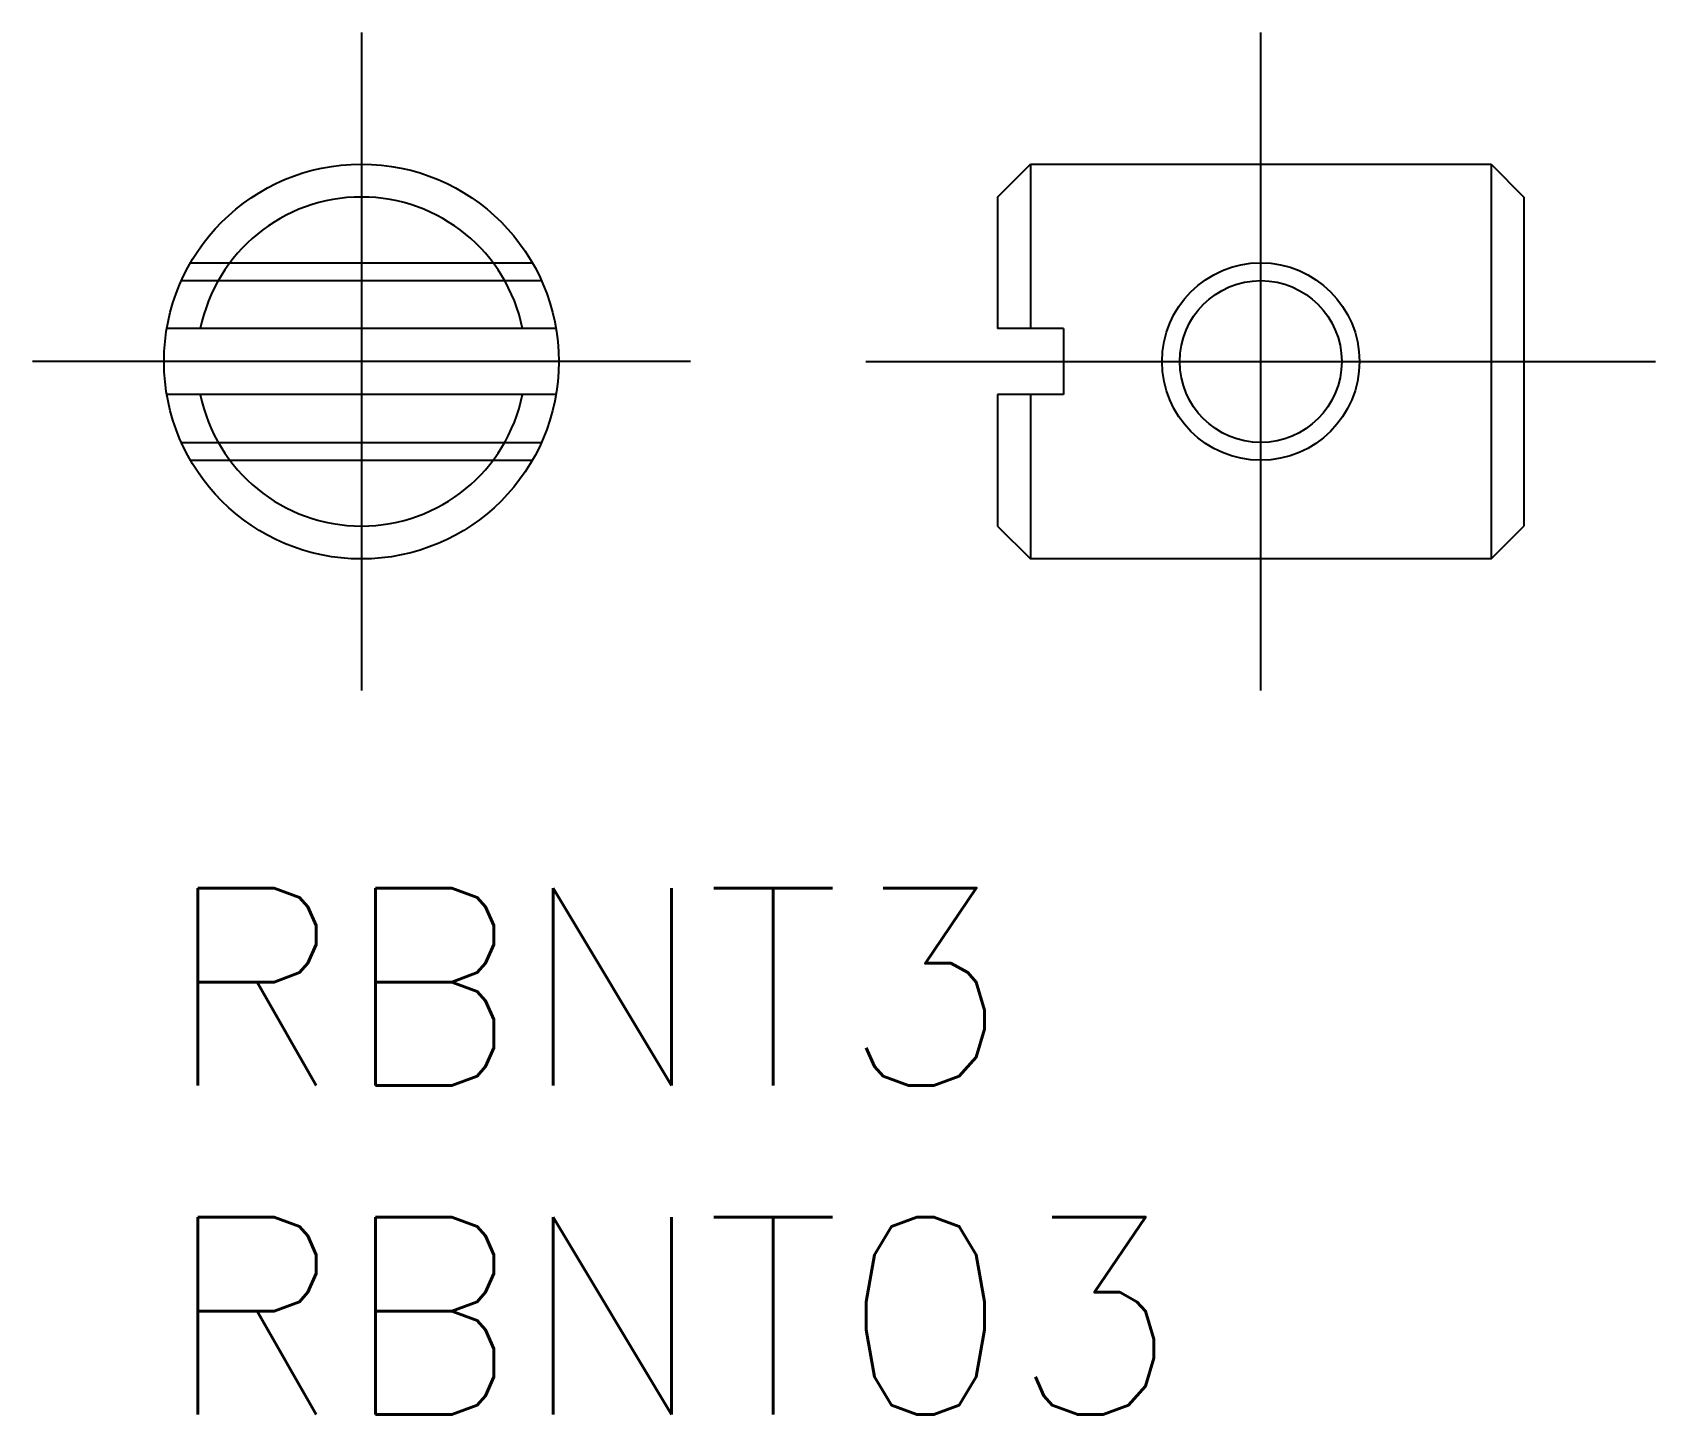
# Model space of a CAD drawing. Extents: x -2 to 22.7, y -8 to 13.
import ezdxf

# ---------------------------------------------------------------- set-up
doc = ezdxf.new("R2010")
doc.units = 0
doc.header["$LTSCALE"] = 0.5
doc.linetypes.add('CENTER', pattern=[50.8, 31.75, -6.35, 6.35, -6.35])
doc.linetypes.add('DASHED', pattern=[19.05, 12.7, -6.35])
for name, color, linetype in [('MSM_CENTER', 1, 'CENTER'), ('MSM_CONTINUOUS', 7, 'CONTINUOUS'), ('MSM_DASHED', 4, 'DASHED'), ('MSM_NARROW', 5, 'CONTINUOUS'), ('MSM_PART_NUMBER', 7, 'CONTINUOUS')]:
    doc.layers.add(name, color=color, linetype=linetype)
doc.styles.get("Standard").update_dxf_attribs({"font": 'txt.shx', "height": 3, "bigfont": 'bigfont.shx'})

msp = doc.modelspace()

# ---------------------------------------------------------------- linework, layer by layer
at = {"layer": 'MSM_CENTER'}
for p, q in [((3, 13), (3, 3)), ((16.668, 3), (16.668, 13)), ((8, 8), (-2, 8)), ((10.668, 8), (22.668, 8))]:
    msp.add_line(p, q, dxfattribs=at)
at = {"layer": 'MSM_CONTINUOUS'}
for p, q in [((12.668, 10.5), (13.168, 11)), ((13.168, 11), (20.168, 11)), ((13.168, 11), (13.168, 8.5)), ((20.168, 11), (20.668, 10.5)), ((20.168, 11), (20.168, 5)), ((12.668, 10.5), (12.668, 8.5)), ((20.668, 10.5), (20.668, 5.5)), ((5.958, 8.5), (0.042, 8.5)), ((13.668, 8.5), (12.668, 8.5)), ((13.668, 8.5), (13.668, 7.5)), ((5.958, 7.5), (0.042, 7.5)), ((13.668, 7.5), (12.668, 7.5)), ((12.668, 7.5), (12.668, 5.5)), ((13.168, 7.5), (13.168, 5)), ((12.668, 5.5), (13.168, 5)), ((20.168, 5), (20.668, 5.5)), ((20.168, 5), (13.168, 5))]:
    msp.add_line(p, q, dxfattribs=at)
for centre, radius in [((3, 8), 3), ((16.668, 8), 1.23)]:
    msp.add_circle(centre, radius, dxfattribs=at)
for start, end in [(11.537, 168.463), (191.537, 348.463)]:
    msp.add_arc((3, 8), 2.5, start, end, dxfattribs=at)
at = {"layer": 'MSM_DASHED'}
for p, q in [((0.402, 9.5), (5.598, 9.5)), ((0.264, 9.23), (5.736, 9.23)), ((0.264, 6.77), (5.736, 6.77)), ((0.402, 6.5), (5.598, 6.5))]:
    msp.add_line(p, q, dxfattribs=at)
at = {"layer": 'MSM_NARROW'}
msp.add_circle((16.668, 8), 1.5, dxfattribs=at)

# ---------------------------------------------------------------- texts
at = {"layer": 'MSM_PART_NUMBER', "linetype": 'CONTINUOUS'}
for s, p in [('RBNT3', (0, -3)), ('RBNT03', (0, -8))]:
    msp.add_text(s, height=3, dxfattribs=at).set_placement(p)

doc.saveas('drawing.dxf')
